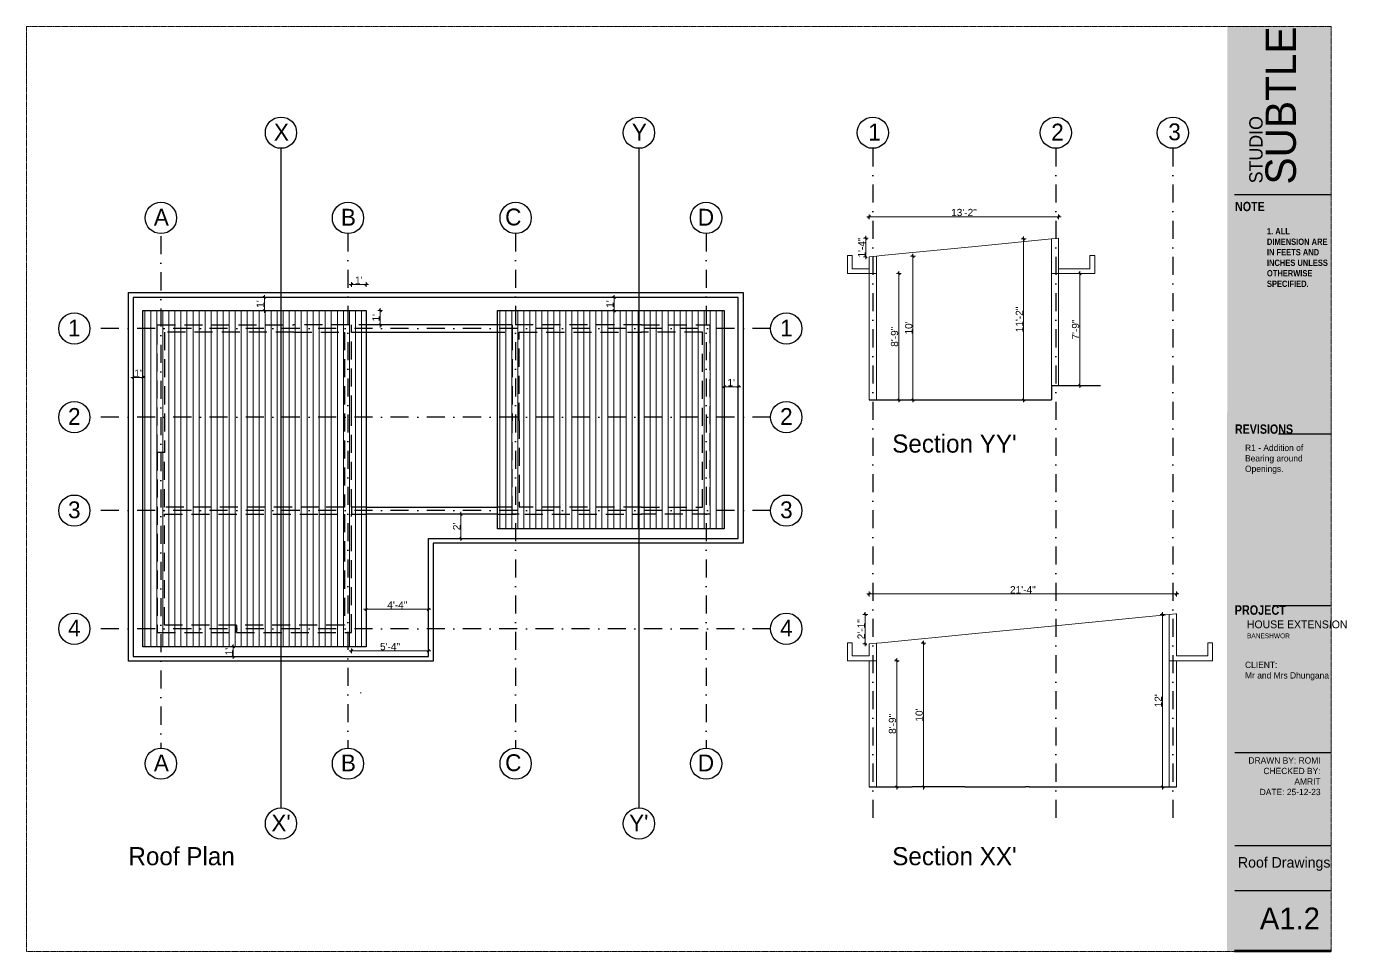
# Model space of a CAD drawing. Header units: metres. Extents: x 113 to 8702, y -1158 to 1243.
# Drawn here: x 1463 to 2560, y 108 to 877 of the extents above; entities that cross this region are included whole.
import ezdxf

# ---------------------------------------------------------------- set-up
doc = ezdxf.new("R2010")
doc.units = ezdxf.units.M
doc.header["$MEASUREMENT"] = 0
doc.linetypes.add('DASHDOT', pattern=[1, 0.5, -0.25, 0, -0.25])
doc.linetypes.add('HIDDEN', pattern=[0.375, 0.25, -0.125])
for name, color, linetype in [('DIM', 2, 'Continuous'), ('HATCHES', 8, 'Continuous'), ('YELLOW', 2, 'Continuous')]:
    doc.layers.add(name, color=color, linetype=linetype)
doc.layers.add('dotted upper lines', color=143, linetype='HIDDEN', lineweight=0, transparency=0.4)
doc.layers.add('elevation', color=5, linetype='Continuous', lineweight=0)
doc.layers.add('ground hatch', color=31, linetype='Continuous', lineweight=5)
doc.styles.add('creative 1', font='arial.ttf')
doc.styles.add('DIM', font='', dxfattribs={"height": 100})
doc.styles.get('DIM').set_extended_font_data('VNI-Helve-Condense')
doc.dimstyles.new('Scale one by eight inches to a feet', dxfattribs={"dimscale": 0, "dimtxt": 6, "dimasz": 2, "dimexe": 2, "dimexo": 2, "dimgap": 0.5, "dimtad": 1, "dimdec": 0, "dimrnd": 0.5, "dimzin": 0, "dimdsep": 46, "dimlunit": 4, "dimtxsty": 'creative 1', "dimblk": 'OBLIQUE', "dimcen": 2, "dimdle": 2, "dimclrd": 2, "dimclre": 2, "dimclrt": 2, "dimadec": 0, "dimazin": 0, "dimtfac": 0.75, "dimtdec": 0, "dimtix": 1, "dimtmove": 2, "dimatfit": 3, "dimfxl": 2, "dimfxlon": 1, "dimtolj": 1, "dimtzin": 0, "dimlwd": 5, "dimlwe": 5, "dimarcsym": 0})

# ---------------------------------------------------------------- blocks, each defined once
blk = doc.blocks.new('_Oblique')
at = {"color": 0, "linetype": 'ByBlock', "lineweight": -2}
blk.add_line((-0.5, -0.5), (0.5, 0.5), dxfattribs=at)
blk = doc.blocks.new('*D61')
at = {"layer": 'Defpoints', "color": 0, "transparency": 16777216}
for p in [(2320.8, 671.7), (2338.5, 671.7), (2320.8, 578.7)]:
    blk.add_point(p, dxfattribs=at)
at = {"layer": 'YELLOW', "color": 2, "lineweight": 5, "transparency": 16777216}
for p, q in [((2336.5, 671.7), (2340.5, 671.7)), ((2338.5, 576.7), (2338.5, 673.7)), ((2336.5, 578.7), (2340.5, 578.7))]:
    blk.add_line(p, q, dxfattribs=at)
at = {"layer": 'YELLOW', "color": 2, "lineweight": 5, "transparency": 16777216, "xscale": 2, "yscale": 2, "zscale": 2}
for p, rotation in [((2338.5, 671.7), 90), ((2338.5, 578.7), 270)]:
    blk.add_blockref('_Oblique', p, dxfattribs=dict(at, rotation=rotation))
at = {"layer": 'YELLOW', "color": 2, "transparency": 16777216, "insert": (2334.9, 625.2), "char_height": 6, "attachment_point": 5, "rotation": 90, "style": 'creative 1'}
blk.add_mtext('\\A1;7\'-9"', dxfattribs=at)
blk = doc.blocks.new('*D62')
at = {"layer": 'Defpoints', "color": 0, "transparency": 16777216}
for p in [(2169.3, 671.7), (2188, 671.7), (2169.3, 566.7)]:
    blk.add_point(p, dxfattribs=at)
at = {"layer": 'YELLOW', "color": 2, "lineweight": 5, "transparency": 16777216}
for p, q in [((2186, 671.7), (2190, 671.7)), ((2188, 564.7), (2188, 673.7)), ((2186, 566.7), (2190, 566.7))]:
    blk.add_line(p, q, dxfattribs=at)
at = {"layer": 'YELLOW', "color": 2, "lineweight": 5, "transparency": 16777216, "xscale": 2, "yscale": 2, "zscale": 2}
for p, rotation in [((2188, 671.7), 90), ((2188, 566.7), 270)]:
    blk.add_blockref('_Oblique', p, dxfattribs=dict(at, rotation=rotation))
at = {"layer": 'YELLOW', "color": 2, "transparency": 16777216, "insert": (2184.4, 619.2), "char_height": 6, "attachment_point": 5, "rotation": 90, "style": 'creative 1'}
blk.add_mtext('\\A1;8\'-9"', dxfattribs=at)
blk = doc.blocks.new('*D63')
at = {"layer": 'Defpoints', "color": 0, "transparency": 16777216}
for p in [(2169.3, 686.2), (2199.7, 686.2), (2169.3, 566.7)]:
    blk.add_point(p, dxfattribs=at)
at = {"layer": 'YELLOW', "color": 2, "lineweight": 5, "transparency": 16777216}
for p, q in [((2197.7, 686.2), (2201.7, 686.2)), ((2199.7, 564.7), (2199.7, 688.2)), ((2197.7, 566.7), (2201.7, 566.7))]:
    blk.add_line(p, q, dxfattribs=at)
at = {"layer": 'YELLOW', "color": 2, "lineweight": 5, "transparency": 16777216, "xscale": 2, "yscale": 2, "zscale": 2}
for p, rotation in [((2199.7, 686.2), 90), ((2199.7, 566.7), 270)]:
    blk.add_blockref('_Oblique', p, dxfattribs=dict(at, rotation=rotation))
at = {"layer": 'YELLOW', "color": 2, "transparency": 16777216, "insert": (2196.2, 626.5), "char_height": 6, "attachment_point": 5, "rotation": 90, "style": 'creative 1'}
blk.add_mtext("\\A1;10'", dxfattribs=at)
blk = doc.blocks.new('*D64')
at = {"layer": 'Defpoints', "color": 0, "transparency": 16777216}
for p in [(2291.7, 700.5), (2314.8, 700.5), (2314.8, 566.7)]:
    blk.add_point(p, dxfattribs=at)
at = {"layer": 'YELLOW', "color": 2, "lineweight": 5, "transparency": 16777216}
for p, q in [((2291.7, 564.7), (2291.7, 702.5)), ((2293.7, 700.5), (2289.7, 700.5)), ((2293.7, 566.7), (2289.7, 566.7))]:
    blk.add_line(p, q, dxfattribs=at)
at = {"layer": 'YELLOW', "color": 2, "lineweight": 5, "transparency": 16777216, "xscale": 2, "yscale": 2, "zscale": 2}
for p, rotation in [((2291.7, 700.5), 90), ((2291.7, 566.7), 270)]:
    blk.add_blockref('_Oblique', p, dxfattribs=dict(at, rotation=rotation))
at = {"layer": 'YELLOW', "color": 2, "transparency": 16777216, "insert": (2288.2, 633.6), "char_height": 6, "attachment_point": 5, "rotation": 90, "style": 'creative 1'}
blk.add_mtext('\\A1;11\'-2"', dxfattribs=at)
blk = doc.blocks.new('*D65')
at = {"layer": 'Defpoints', "color": 0, "transparency": 16777216}
for p in [(2169.3, 349.8), (2169.3, 244.8), (2186.3, 244.8)]:
    blk.add_point(p, dxfattribs=at)
at = {"layer": 'ground hatch', "color": 2, "lineweight": 5, "transparency": 16777216}
for p, q in [((2186.3, 351.8), (2186.3, 242.8)), ((2184.3, 349.8), (2188.3, 349.8)), ((2184.3, 244.8), (2188.3, 244.8))]:
    blk.add_line(p, q, dxfattribs=at)
at = {"layer": 'ground hatch', "color": 2, "lineweight": 5, "transparency": 16777216, "xscale": 2, "yscale": 2, "zscale": 2}
for p, rotation in [((2186.3, 349.8), 90), ((2186.3, 244.8), 270)]:
    blk.add_blockref('_Oblique', p, dxfattribs=dict(at, rotation=rotation))
at = {"layer": 'ground hatch', "color": 2, "transparency": 16777216, "insert": (2182.7, 297.3), "char_height": 6, "attachment_point": 5, "rotation": 90, "style": 'creative 1'}
blk.add_mtext('\\A1;8\'-9"', dxfattribs=at)
blk = doc.blocks.new('*D66')
at = {"layer": 'Defpoints', "color": 0, "transparency": 16777216}
for p in [(2169.3, 364.4), (2169.3, 244.8), (2208.4, 244.8)]:
    blk.add_point(p, dxfattribs=at)
at = {"layer": 'ground hatch', "color": 2, "lineweight": 5, "transparency": 16777216}
for p, q in [((2206.4, 364.4), (2210.4, 364.4)), ((2208.4, 366.4), (2208.4, 242.8)), ((2206.4, 244.8), (2210.4, 244.8))]:
    blk.add_line(p, q, dxfattribs=at)
at = {"layer": 'ground hatch', "color": 2, "lineweight": 5, "transparency": 16777216, "xscale": 2, "yscale": 2, "zscale": 2}
for p, rotation in [((2208.4, 364.4), 90), ((2208.4, 244.8), 270)]:
    blk.add_blockref('_Oblique', p, dxfattribs=dict(at, rotation=rotation))
at = {"layer": 'ground hatch', "color": 2, "transparency": 16777216, "insert": (2204.9, 304.6), "char_height": 6, "attachment_point": 5, "rotation": 90, "style": 'creative 1'}
blk.add_mtext("\\A1;10'", dxfattribs=at)
blk = doc.blocks.new('*D67')
at = {"layer": 'Defpoints', "color": 0, "transparency": 16777216}
for p in [(2412.8, 388.2), (2407.3, 244.8), (2412.8, 244.8)]:
    blk.add_point(p, dxfattribs=at)
at = {"layer": 'ground hatch', "color": 2, "lineweight": 5, "transparency": 16777216}
for p, q in [((2409.3, 388.2), (2405.3, 388.2)), ((2407.3, 390.2), (2407.3, 242.8)), ((2409.3, 244.8), (2405.3, 244.8))]:
    blk.add_line(p, q, dxfattribs=at)
at = {"layer": 'ground hatch', "color": 2, "lineweight": 5, "transparency": 16777216, "xscale": 2, "yscale": 2, "zscale": 2}
for p, rotation in [((2407.3, 388.2), 90), ((2407.3, 244.8), 270)]:
    blk.add_blockref('_Oblique', p, dxfattribs=dict(at, rotation=rotation))
at = {"layer": 'ground hatch', "color": 2, "transparency": 16777216, "insert": (2403.7, 316.5), "char_height": 6, "attachment_point": 5, "rotation": 90, "style": 'creative 1'}
blk.add_mtext("\\A1;12'", dxfattribs=at)
blk = doc.blocks.new('*D68')
at = {"layer": 'Defpoints', "color": 0, "transparency": 16777216}
for p in [(2320.8, 718.9), (2320.8, 701.1), (2163.3, 685.7)]:
    blk.add_point(p, dxfattribs=at)
at = {"layer": 'ground hatch', "color": 2, "lineweight": 5, "transparency": 16777216}
for p, q in [((2161.3, 718.9), (2322.8, 718.9)), ((2163.3, 716.9), (2163.3, 720.9)), ((2320.8, 716.9), (2320.8, 720.9))]:
    blk.add_line(p, q, dxfattribs=at)
at = {"layer": 'ground hatch', "color": 2, "lineweight": 5, "transparency": 16777216, "xscale": 2, "yscale": 2, "zscale": 2, "rotation": 180}
blk.add_blockref('_Oblique', (2163.3, 718.9), dxfattribs=at)
at = {"layer": 'ground hatch', "color": 2, "lineweight": 5, "transparency": 16777216, "xscale": 2, "yscale": 2, "zscale": 2}
blk.add_blockref('_Oblique', (2320.8, 718.9), dxfattribs=at)
at = {"layer": 'ground hatch', "color": 2, "transparency": 16777216, "insert": (2242.1, 722.5), "char_height": 6, "attachment_point": 5, "style": 'creative 1'}
blk.add_mtext('\\A1;13\'-2"', dxfattribs=at)
blk = doc.blocks.new('*D69')
at = {"layer": 'Defpoints', "color": 0, "transparency": 16777216}
for p in [(2160.6, 701.1), (2320.8, 701.1), (2163.3, 685.7)]:
    blk.add_point(p, dxfattribs=at)
at = {"layer": 'ground hatch', "color": 2, "lineweight": 5, "transparency": 16777216}
for p, q in [((2160.6, 701.1), (2160.6, 703.1)), ((2162.6, 701.1), (2158.6, 701.1)), ((2160.6, 685.7), (2160.6, 701.1)), ((2161.3, 685.7), (2158.6, 685.7)), ((2160.6, 685.7), (2160.6, 683.7))]:
    blk.add_line(p, q, dxfattribs=at)
at = {"layer": 'ground hatch', "color": 2, "lineweight": 5, "transparency": 16777216, "xscale": 2, "yscale": 2, "zscale": 2}
for p, rotation in [((2160.6, 701.1), 270), ((2160.6, 685.7), 90)]:
    blk.add_blockref('_Oblique', p, dxfattribs=dict(at, rotation=rotation))
at = {"layer": 'ground hatch', "color": 2, "transparency": 16777216, "insert": (2157.1, 693.4), "char_height": 6, "attachment_point": 5, "rotation": 90, "style": 'creative 1'}
blk.add_mtext('\\A1;1\'-4"', dxfattribs=at)
blk = doc.blocks.new('*D70')
at = {"layer": 'Defpoints', "color": 0, "transparency": 16777216}
for p in [(2418.8, 405.3), (2418.8, 388.3), (2163.3, 363.8)]:
    blk.add_point(p, dxfattribs=at)
at = {"layer": 'ground hatch', "color": 2, "lineweight": 5, "transparency": 16777216}
for p, q in [((2163.3, 403.3), (2163.3, 407.3)), ((2418.8, 403.3), (2418.8, 407.3)), ((2161.3, 405.3), (2420.8, 405.3))]:
    blk.add_line(p, q, dxfattribs=at)
at = {"layer": 'ground hatch', "color": 2, "lineweight": 5, "transparency": 16777216, "xscale": 2, "yscale": 2, "zscale": 2, "rotation": 180}
blk.add_blockref('_Oblique', (2163.3, 405.3), dxfattribs=at)
at = {"layer": 'ground hatch', "color": 2, "lineweight": 5, "transparency": 16777216, "xscale": 2, "yscale": 2, "zscale": 2}
blk.add_blockref('_Oblique', (2418.8, 405.3), dxfattribs=at)
at = {"layer": 'ground hatch', "color": 2, "transparency": 16777216, "insert": (2291.1, 408.8), "char_height": 6, "attachment_point": 5, "style": 'creative 1'}
blk.add_mtext('\\A1;21\'-4"', dxfattribs=at)
blk = doc.blocks.new('*D71')
at = {"layer": 'Defpoints', "color": 0, "transparency": 16777216}
for p in [(2160.1, 388.3), (2418.3, 388.3), (2163.3, 363.8)]:
    blk.add_point(p, dxfattribs=at)
at = {"layer": 'ground hatch', "color": 2, "lineweight": 5, "transparency": 16777216}
for p, q in [((2162.1, 388.3), (2158.1, 388.3)), ((2160.1, 361.8), (2160.1, 390.3)), ((2161.3, 363.8), (2158.1, 363.8))]:
    blk.add_line(p, q, dxfattribs=at)
at = {"layer": 'ground hatch', "color": 2, "lineweight": 5, "transparency": 16777216, "xscale": 2, "yscale": 2, "zscale": 2}
for p, rotation in [((2160.1, 388.3), 90), ((2160.1, 363.8), 270)]:
    blk.add_blockref('_Oblique', p, dxfattribs=dict(at, rotation=rotation))
at = {"layer": 'ground hatch', "color": 2, "transparency": 16777216, "insert": (2156.6, 376), "char_height": 6, "attachment_point": 5, "rotation": 90, "style": 'creative 1'}
blk.add_mtext('\\A1;2\'-1"', dxfattribs=at)
blk = doc.blocks.new('*D72')
at = {"layer": 'Defpoints', "color": 0, "transparency": 16777216}
for p in [(1745, 662.7), (1733, 629), (1745, 629)]:
    blk.add_point(p, dxfattribs=at)
at = {"layer": 'ground hatch', "color": 2, "lineweight": 5, "transparency": 16777216}
for p, q in [((1731, 662.7), (1747, 662.7)), ((1733, 660.7), (1733, 664.7)), ((1745, 660.7), (1745, 664.7))]:
    blk.add_line(p, q, dxfattribs=at)
at = {"layer": 'ground hatch', "color": 2, "lineweight": 5, "transparency": 16777216, "xscale": 2, "yscale": 2, "zscale": 2, "rotation": 180}
blk.add_blockref('_Oblique', (1733, 662.7), dxfattribs=at)
at = {"layer": 'ground hatch', "color": 2, "lineweight": 5, "transparency": 16777216, "xscale": 2, "yscale": 2, "zscale": 2}
blk.add_blockref('_Oblique', (1745, 662.7), dxfattribs=at)
at = {"layer": 'ground hatch', "color": 2, "transparency": 16777216, "insert": (1739, 666.3), "char_height": 6, "attachment_point": 5, "style": 'creative 1'}
blk.add_mtext("\\A1;1'", dxfattribs=at)
blk = doc.blocks.new('*D73')
at = {"layer": 'Defpoints', "color": 0, "transparency": 16777216}
for p in [(1733, 641), (1756.8, 641), (1733, 629)]:
    blk.add_point(p, dxfattribs=at)
at = {"layer": 'ground hatch', "color": 2, "lineweight": 5, "transparency": 16777216}
for p, q in [((1754.8, 641), (1758.8, 641)), ((1756.8, 627), (1756.8, 643)), ((1754.8, 629), (1758.8, 629))]:
    blk.add_line(p, q, dxfattribs=at)
at = {"layer": 'ground hatch', "color": 2, "lineweight": 5, "transparency": 16777216, "xscale": 2, "yscale": 2, "zscale": 2}
for p, rotation in [((1756.8, 641), 90), ((1756.8, 629), 270)]:
    blk.add_blockref('_Oblique', p, dxfattribs=dict(at, rotation=rotation))
at = {"layer": 'ground hatch', "color": 2, "transparency": 16777216, "insert": (1753.3, 635), "char_height": 6, "attachment_point": 5, "rotation": 90, "style": 'creative 1'}
blk.add_mtext("\\A1;1'", dxfattribs=at)
blk = doc.blocks.new('*D74')
at = {"layer": 'Defpoints', "color": 0, "transparency": 16777216}
for p in [(1823.9, 471.6), (1833.6, 471.6), (1833.6, 451.5)]:
    blk.add_point(p, dxfattribs=at)
at = {"layer": 'ground hatch', "color": 2, "lineweight": 5, "transparency": 16777216}
for p, q in [((1823.9, 449.5), (1823.9, 473.6)), ((1825.9, 471.6), (1821.9, 471.6)), ((1825.9, 451.5), (1821.9, 451.5))]:
    blk.add_line(p, q, dxfattribs=at)
at = {"layer": 'ground hatch', "color": 2, "lineweight": 5, "transparency": 16777216, "xscale": 2, "yscale": 2, "zscale": 2}
for p, rotation in [((1823.9, 471.6), 90), ((1823.9, 451.5), 270)]:
    blk.add_blockref('_Oblique', p, dxfattribs=dict(at, rotation=rotation))
at = {"layer": 'ground hatch', "color": 2, "transparency": 16777216, "insert": (1820.4, 461.5), "char_height": 6, "attachment_point": 5, "rotation": 90, "style": 'creative 1'}
blk.add_mtext("\\A1;2'", dxfattribs=at)
blk = doc.blocks.new('*D75')
at = {"layer": 'Defpoints', "color": 0, "transparency": 16777216}
for p in [(1733, 393.3), (1796.9, 393.3), (1796.9, 358)]:
    blk.add_point(p, dxfattribs=at)
at = {"layer": 'ground hatch', "color": 2, "lineweight": 5, "transparency": 16777216}
for p, q in [((1731, 358), (1798.9, 358)), ((1733, 360), (1733, 356)), ((1796.9, 360), (1796.9, 356))]:
    blk.add_line(p, q, dxfattribs=at)
at = {"layer": 'ground hatch', "color": 2, "lineweight": 5, "transparency": 16777216, "xscale": 2, "yscale": 2, "zscale": 2, "rotation": 180}
blk.add_blockref('_Oblique', (1733, 358), dxfattribs=at)
at = {"layer": 'ground hatch', "color": 2, "lineweight": 5, "transparency": 16777216, "xscale": 2, "yscale": 2, "zscale": 2}
blk.add_blockref('_Oblique', (1796.9, 358), dxfattribs=at)
at = {"layer": 'ground hatch', "color": 2, "transparency": 16777216, "insert": (1765, 361.5), "char_height": 6, "attachment_point": 5, "style": 'creative 1'}
blk.add_mtext('\\A1;5\'-4"', dxfattribs=at)
blk = doc.blocks.new('*D76')
at = {"layer": 'Defpoints', "color": 0, "transparency": 16777216}
for p in [(1745, 390), (1796.9, 392.6), (1796.9, 390)]:
    blk.add_point(p, dxfattribs=at)
at = {"layer": 'ground hatch', "color": 2, "lineweight": 5, "transparency": 16777216}
for p, q in [((1743, 392.6), (1798.9, 392.6)), ((1745, 392), (1745, 394.6)), ((1796.9, 392), (1796.9, 394.6))]:
    blk.add_line(p, q, dxfattribs=at)
at = {"layer": 'ground hatch', "color": 2, "lineweight": 5, "transparency": 16777216, "xscale": 2, "yscale": 2, "zscale": 2, "rotation": 180}
blk.add_blockref('_Oblique', (1745, 392.6), dxfattribs=at)
at = {"layer": 'ground hatch', "color": 2, "lineweight": 5, "transparency": 16777216, "xscale": 2, "yscale": 2, "zscale": 2}
blk.add_blockref('_Oblique', (1796.9, 392.6), dxfattribs=at)
at = {"layer": 'ground hatch', "color": 2, "transparency": 16777216, "insert": (1771, 396.1), "char_height": 6, "attachment_point": 5, "style": 'creative 1'}
blk.add_mtext('\\A1;4\'-4"', dxfattribs=at)
blk = doc.blocks.new('*D77')
at = {"layer": 'Defpoints', "color": 0, "transparency": 16777216}
for p in [(1654.4, 651.9), (1660.5, 651.9), (1654.4, 641)]:
    blk.add_point(p, dxfattribs=at)
at = {"layer": 'ground hatch', "color": 2, "lineweight": 5, "transparency": 16777216}
for p, q in [((1658.5, 651.9), (1662.5, 651.9)), ((1660.5, 639), (1660.5, 653.9)), ((1658.5, 641), (1662.5, 641))]:
    blk.add_line(p, q, dxfattribs=at)
at = {"layer": 'ground hatch', "color": 2, "lineweight": 5, "transparency": 16777216, "xscale": 2, "yscale": 2, "zscale": 2}
for p, rotation in [((1660.5, 651.9), 90), ((1660.5, 641), 270)]:
    blk.add_blockref('_Oblique', p, dxfattribs=dict(at, rotation=rotation))
at = {"layer": 'ground hatch', "color": 2, "transparency": 16777216, "insert": (1657, 646.4), "char_height": 6, "attachment_point": 5, "rotation": 90, "style": 'creative 1'}
blk.add_mtext("\\A1;1'", dxfattribs=at)
blk = doc.blocks.new('*D78')
at = {"layer": 'Defpoints', "color": 0, "transparency": 16777216}
for p in [(1551.5, 585.4), (1551.5, 585.4), (1559.5, 585.4)]:
    blk.add_point(p, dxfattribs=at)
at = {"layer": 'ground hatch', "color": 2, "lineweight": 5, "transparency": 16777216}
for p, q in [((1561.5, 585.4), (1549.5, 585.4)), ((1551.5, 585.4), (1551.5, 587.4)), ((1559.5, 585.4), (1559.5, 583.4))]:
    blk.add_line(p, q, dxfattribs=at)
at = {"layer": 'ground hatch', "color": 2, "lineweight": 5, "transparency": 16777216, "xscale": 2, "yscale": 2, "zscale": 2, "rotation": 180}
blk.add_blockref('_Oblique', (1551.5, 585.4), dxfattribs=at)
at = {"layer": 'ground hatch', "color": 2, "lineweight": 5, "transparency": 16777216, "xscale": 2, "yscale": 2, "zscale": 2}
blk.add_blockref('_Oblique', (1559.5, 585.4), dxfattribs=at)
at = {"layer": 'ground hatch', "color": 2, "transparency": 16777216, "insert": (1555.5, 588.9), "char_height": 6, "attachment_point": 5, "style": 'creative 1'}
blk.add_mtext("\\A1;1'", dxfattribs=at)
blk = doc.blocks.new('*D79')
at = {"layer": 'Defpoints', "color": 0, "transparency": 16777216}
for p in [(1634.6, 353.4), (1636.8, 361.4), (1636.8, 353.4)]:
    blk.add_point(p, dxfattribs=at)
at = {"layer": 'ground hatch', "color": 2, "lineweight": 5, "transparency": 16777216}
for p, q in [((1634.6, 363.4), (1634.6, 351.4)), ((1634.8, 361.4), (1632.6, 361.4)), ((1634.8, 353.4), (1632.6, 353.4))]:
    blk.add_line(p, q, dxfattribs=at)
at = {"layer": 'ground hatch', "color": 2, "lineweight": 5, "transparency": 16777216, "xscale": 2, "yscale": 2, "zscale": 2}
for p, rotation in [((1634.6, 361.4), 90), ((1634.6, 353.4), 270)]:
    blk.add_blockref('_Oblique', p, dxfattribs=dict(at, rotation=rotation))
at = {"layer": 'ground hatch', "color": 2, "transparency": 16777216, "insert": (1631.1, 357.4), "char_height": 6, "attachment_point": 5, "rotation": 90, "style": 'creative 1'}
blk.add_mtext("\\A1;1'", dxfattribs=at)
blk = doc.blocks.new('*D80')
at = {"layer": 'Defpoints', "color": 0, "transparency": 16777216}
for p in [(2042.8, 573), (2054.5, 577.6), (2054.5, 573)]:
    blk.add_point(p, dxfattribs=at)
at = {"layer": 'ground hatch', "color": 2, "lineweight": 5, "transparency": 16777216}
for p, q in [((2040.8, 577.6), (2056.5, 577.6)), ((2042.8, 575.6), (2042.8, 579.6)), ((2054.5, 575.6), (2054.5, 579.6))]:
    blk.add_line(p, q, dxfattribs=at)
at = {"layer": 'ground hatch', "color": 2, "lineweight": 5, "transparency": 16777216, "xscale": 2, "yscale": 2, "zscale": 2, "rotation": 180}
blk.add_blockref('_Oblique', (2042.8, 577.6), dxfattribs=at)
at = {"layer": 'ground hatch', "color": 2, "lineweight": 5, "transparency": 16777216, "xscale": 2, "yscale": 2, "zscale": 2}
blk.add_blockref('_Oblique', (2054.5, 577.6), dxfattribs=at)
at = {"layer": 'ground hatch', "color": 2, "transparency": 16777216, "insert": (2048.6, 581.1), "char_height": 6, "attachment_point": 5, "style": 'creative 1'}
blk.add_mtext("\\A1;1'", dxfattribs=at)
blk = doc.blocks.new('*D81')
at = {"layer": 'Defpoints', "color": 0, "transparency": 16777216}
for p in [(1951.3, 651.9), (1955.2, 651.9), (1955.2, 641)]:
    blk.add_point(p, dxfattribs=at)
at = {"layer": 'ground hatch', "color": 2, "lineweight": 5, "transparency": 16777216}
for p, q in [((1953.2, 651.9), (1949.3, 651.9)), ((1951.3, 639), (1951.3, 653.9)), ((1953.2, 641), (1949.3, 641))]:
    blk.add_line(p, q, dxfattribs=at)
at = {"layer": 'ground hatch', "color": 2, "lineweight": 5, "transparency": 16777216, "xscale": 2, "yscale": 2, "zscale": 2}
for p, rotation in [((1951.3, 651.9), 90), ((1951.3, 641), 270)]:
    blk.add_blockref('_Oblique', p, dxfattribs=dict(at, rotation=rotation))
at = {"layer": 'ground hatch', "color": 2, "transparency": 16777216, "insert": (1947.8, 646.4), "char_height": 6, "attachment_point": 5, "rotation": 90, "style": 'creative 1'}
blk.add_mtext("\\A1;1'", dxfattribs=at)

msp = doc.modelspace()

# ---------------------------------------------------------------- hatches: boundary and pattern name
at = {"layer": 'DIM', "linetype": 'Continuous', "transparency": 33554472}
h = msp.add_hatch(color=1, dxfattribs=at)
h.dxf.hatch_style = 1
h.paths.add_polyline_path([(2547.5, 877.3), (2461.1, 877.3), (2460.7, 108), (2547.2, 108)])
at = {"layer": 'ground hatch'}
h = msp.add_hatch(dxfattribs=at)
h.set_pattern_fill('ANSI31', color=256, scale=40, angle=45)
h.set_pattern_definition([(90, (-18.8374, 1814.2976), (-5, 0), [])])
h.paths.add_polyline_path([(1745, 641), (1559.5, 641), (1559.5, 361.4), (1745, 361.4)])
h.paths.add_polyline_path([(2042.8, 641), (1854.4, 641), (1854.4, 459.6), (2042.8, 459.6)])

# ---------------------------------------------------------------- linework, layer by layer
at = {"layer": 'dotted upper lines'}
msp.add_lwpolyline([(1462.7, 877.2), (1462.7, 107.9), (2547.5, 107.9), (2547.5, 877.2)], close=True, dxfattribs=at)
at = {"layer": 'elevation', "color": 2}
for p, q in [((2251.3, 694.3), (2173.5, 686.7)), ((2314.8, 700.5), (2251.3, 694.3)), ((2320.8, 701.1), (2314.8, 700.5)), ((2314.8, 686.5), (2314.8, 700.5)), ((2320.8, 686.7), (2320.8, 701.1)), ((2145.3, 686.7), (2145.3, 671.7)), ((2149.3, 686.7), (2145.3, 686.7)), ((2149.3, 675.7), (2149.3, 686.7)), ((2169.3, 686.2), (2163.3, 685.7)), ((2163.3, 685.7), (2163.3, 675.7)), ((2173.5, 686.7), (2169.3, 686.2)), ((2169.3, 672.2), (2169.3, 686.2)), ((2314.8, 686.5), (2314.8, 671.7)), ((2320.8, 675.7), (2320.8, 686.7)), ((2346.8, 686.7), (2346.8, 675.7)), ((2350.8, 686.7), (2346.8, 686.7)), ((2350.8, 671.7), (2350.8, 686.7)), ((2163.3, 671.7), (2145.3, 671.7)), ((2163.3, 675.7), (2149.3, 675.7)), ((2163.3, 671.7), (2163.3, 675.7)), ((2163.3, 675.7), (2163.3, 674)), ((2163.3, 671.7), (2164.8, 671.7)), ((2163.3, 596.7), (2163.3, 671.7)), ((2167.8, 671.7), (2164.8, 671.7)), ((2167.8, 671.7), (2169.3, 671.7)), ((2169.3, 671.7), (2169.3, 672.2)), ((2169.3, 614.7), (2169.3, 671.7)), ((2314.8, 671.7), (2317, 671.7)), ((2314.8, 614.7), (2314.8, 671.7)), ((2320, 671.7), (2317, 671.7)), ((2320, 671.7), (2320.8, 671.7)), ((2320.8, 675.7), (2320.8, 671.7)), ((2346.8, 675.7), (2320.8, 675.7)), ((2320.8, 614.7), (2320.8, 671.7)), ((2350.8, 671.7), (2320.8, 671.7)), ((2169.3, 596.7), (2169.3, 614.7)), ((2314.8, 614.7), (2314.8, 578.7)), ((2320.8, 578.7), (2320.8, 614.7)), ((2163.3, 566.7), (2163.3, 596.7)), ((2169.3, 578.7), (2169.3, 596.7)), ((2169.3, 566.7), (2169.3, 578.7)), ((2320.8, 379.2), (2418.3, 388.8)), ((2412.8, 388.2), (2412.8, 244.8)), ((2418.8, 364.8), (2418.8, 388.3)), ((2251.3, 372.4), (2314.8, 378.6)), ((2320.8, 379.2), (2314.8, 378.6)), ((2145.3, 364.8), (2145.3, 349.8)), ((2149.3, 364.8), (2145.3, 364.8)), ((2149.3, 364.8), (2149.3, 364.8)), ((2149.3, 353.8), (2149.3, 364.8)), ((2169.3, 364.4), (2163.3, 363.8)), ((2163.3, 363.8), (2163.3, 353.8)), ((2173.5, 364.8), (2169.3, 364.4)), ((2169.3, 262.8), (2169.3, 364.4)), ((2251.3, 372.4), (2173.5, 364.8)), ((2418.8, 353.8), (2418.8, 364.8)), ((2444.8, 364.8), (2444.8, 353.8)), ((2448.8, 364.8), (2444.8, 364.8)), ((2448.8, 349.8), (2448.8, 364.8)), ((2163.3, 353.8), (2149.3, 353.8)), ((2163.3, 353.8), (2163.3, 353.8)), ((2444.8, 353.8), (2418.8, 353.8)), ((2149.5, 349.8), (2145.3, 349.8)), ((2149.5, 349.8), (2163.3, 349.8)), ((2163.3, 244.8), (2163.3, 349.8)), ((2412.8, 349.8), (2418.8, 349.8)), ((2418.8, 244.8), (2418.8, 349.8)), ((2448.8, 349.8), (2418.8, 349.8)), ((2169.3, 260.8), (2169.3, 262.8)), ((2169.3, 244.8), (2169.3, 260.8))]:
    msp.add_line(p, q, dxfattribs=at)
msp.add_lwpolyline([(2169.3, 349.8), (2163.3, 349.8)], dxfattribs=at)
msp.add_arc((2418.3, 388.3), 0.5, 0, 95.5882, dxfattribs=at)
at = {"layer": 'HATCHES', "linetype": 'Continuous'}
for p, q in [((2467.1, 737.4), (2547.1, 737.4)), ((2485.7, 737.4), (2547.5, 737.4)), ((2503.7, 538.4), (2547.4, 538.4)), ((2498.9, 395.8), (2547.3, 395.7)), ((2467.3, 273.4), (2547.3, 273.4)), ((2467.3, 273.4), (2547.3, 273.4)), ((2467.3, 196.1), (2547.2, 196.1)), ((2467.2, 158.6), (2547.2, 158.6)), ((2466.9, 109.2), (2546.9, 109.2)), ((2466.9, 108), (2547.2, 108))]:
    msp.add_line(p, q, dxfattribs=at)
at = {"layer": 'YELLOW'}
for p, q in [((1674.3, 775.9), (1674.3, 227.4)), ((1971.9, 775.9), (1971.9, 227.4)), ((1854.4, 629), (1739, 629)), ((1739, 623), (1848.4, 623)), ((2314.8, 578.7), (2355.6, 578.7)), ((2314.8, 578.7), (2314.8, 566.7)), ((2163.3, 566.7), (2169.3, 566.7)), ((2169.3, 566.7), (2314.8, 566.7)), ((1740.5, 323.3), (1740.5, 322.8)), ((2163.3, 244.8), (2168.3, 244.8)), ((2168.3, 244.8), (2169.3, 244.8)), ((2169.3, 244.8), (2189.7, 244.8)), ((2189.7, 244.8), (2192.6, 244.8)), ((2192.6, 244.8), (2194.4, 244.8)), ((2194.4, 244.8), (2195.6, 244.8)), ((2195.6, 244.8), (2197.9, 244.8)), ((2197.9, 244.8), (2199, 244.8)), ((2242.9, 244.8), (2199, 244.8)), ((2242.9, 244.8), (2269.4, 244.8)), ((2269.4, 244.8), (2293.2, 244.8)), ((2296.4, 244.8), (2293.2, 244.8)), ((2296.4, 244.8), (2314.8, 244.8)), ((2314.8, 244.8), (2335.3, 244.8)), ((2335.3, 244.8), (2412.8, 244.8)), ((2412.8, 244.8), (2412.8, 244.8)), ((2412.8, 244.8), (2418.8, 244.8)), ((2412.8, 244.8), (2412.8, 244.8))]:
    msp.add_line(p, q, dxfattribs=at)
at = {"layer": 'YELLOW', "linetype": 'DASHDOT', "ltscale": 30}
for p, q in [((2166.3, 775.9), (2166.3, 215.3)), ((2318.5, 775.9), (2318.5, 215.3)), ((2415.8, 775.9), (2415.8, 215.3)), ((1574.5, 702.9), (1574.5, 277.2)), ((1730, 705), (1730, 277.2)), ((1869.4, 705), (1869.4, 277.2)), ((2027.8, 705), (2027.8, 277.2)), ((2081.4, 626), (1515.5, 626)), ((2081.4, 552.3), (1515.5, 552.3)), ((2081.4, 474.6), (1515.5, 474.6)), ((2081.4, 376.4), (1515.5, 376.4))]:
    msp.add_line(p, q, dxfattribs=at)
at = {"layer": 'YELLOW', "linetype": 'HIDDEN', "ltscale": 60}
for p, q in [((1733, 477.6), (1733, 471.6)), ((1745, 477.6), (1733, 477.6)), ((1866.4, 477.6), (1854.4, 477.6)), ((1733, 471.6), (1745, 471.6)), ((1854.4, 471.6), (1974.1, 471.6))]:
    msp.add_line(p, q, dxfattribs=at)
at = {"layer": 'YELLOW'}
for points in [[(2058.5, 447.5), (1800.9, 447.5), (1800.9, 349.4), (1547.5, 349.4), (1547.5, 655.9), (2058.5, 655.9), (2058.5, 447.5)], [(2054.5, 451.5), (2054.5, 651.9), (1551.5, 651.9), (1551.5, 353.4), (1796.9, 353.4), (1796.9, 451.5), (2054.5, 451.5)], [(1745, 477.6), (1854.4, 477.6)], [(1854.4, 471.6), (1745, 471.6)]]:
    msp.add_lwpolyline(points, dxfattribs=at)
for points in [[(1559.5, 641), (1745, 641), (1745, 361.4), (1559.5, 361.4)], [(1854.4, 641), (2042.8, 641), (2042.8, 459.6), (1854.4, 459.6)]]:
    msp.add_lwpolyline(points, close=True, dxfattribs=at)
at = {"layer": 'YELLOW', "linetype": 'HIDDEN', "ltscale": 60}
for points in [[(1685, 623), (1577.5, 623), (1577.5, 522.9), (1571.5, 522.9), (1571.5, 629), (1685, 629)], [(1733, 477.6), (1733, 549.3), (1733, 549.3), (1733, 555.3), (1733, 555.3), (1733, 623), (1866.4, 623), (1866.4, 629), (1685, 629)], [(1733, 623), (1733, 629)], [(1974.1, 629), (1866.4, 629), (1866.4, 629), (1866.4, 623), (1866.4, 623), (1866.4, 555.3), (1866.4, 555.3), (1866.4, 549.3), (1866.4, 549.3)], [(1974.1, 629), (2030.8, 629), (2030.8, 471.6)], [(1685, 623), (1727, 623), (1727, 477.6)], [(1872.4, 549.3), (1872.4, 623), (1872.4, 623), (1974.1, 623)], [(1974.1, 477.6), (2024.8, 477.6), (2024.8, 623), (1974.1, 623)], [(1872.4, 471.6), (1872.4, 471.6), (1866.4, 471.6), (1866.4, 555.3)], [(1872.4, 549.3), (1872.4, 549.3), (1872.4, 477.6)], [(1706, 477.6), (1706, 477.6), (1577.5, 477.6), (1577.5, 522.9), (1571.5, 522.9), (1571.5, 447.2), (1571.5, 447.2)], [(1727, 477.6), (1706, 477.6)], [(1974.1, 477.6), (1872.4, 477.6)], [(1577.5, 447.2), (1577.5, 471.6), (1706, 471.6)], [(1706, 471.6), (1727, 471.6), (1727, 447.2)], [(1733, 447.2), (1733, 471.6)], [(2030.8, 471.6), (1974.1, 471.6)], [(1571.5, 447.2), (1571.5, 373.4), (1637.4, 373.4), (1637.4, 379.4), (1577.5, 379.4), (1577.5, 447.2), (1577.5, 447.2)], [(1727, 447.2), (1727, 379.4), (1637.4, 379.4), (1637.4, 373.4), (1733, 373.4), (1733, 447.2)]]:
    msp.add_lwpolyline(points, dxfattribs=at)
msp.add_lwpolyline([(1581.1, 453.6), (1581.1, 453.6)], close=True, dxfattribs=at)
at = {"layer": 'YELLOW'}
for centre in [(1674.3, 788.9), (1971.9, 788.9), (2166.3, 788.9), (2318.5, 788.9), (2415.8, 788.9), (1574.5, 718), (1730, 718), (1869.4, 718), (2027.8, 718), (1502.5, 626), (2094.4, 626), (1502.5, 552.3), (2094.4, 552.3), (1502.5, 474.6), (2094.4, 474.6), (1502.5, 376.4), (2094.4, 376.4), (1574.5, 264.2), (1730, 264.2), (1869.4, 264.2), (2027.8, 264.2), (1674.3, 214.4), (1971.9, 214.4)]:
    msp.add_circle(centre, 13, dxfattribs=at)

# ---------------------------------------------------------------- texts
at = {"linetype": 'Continuous', "attachment_point": 1, "rotation": 359.9754}
for s, width, heights, insert, char_height in [('{\\fTw Cen MT Condensed Extra Bold|b0|i0|c0|p34;\\C9;1. ALL DIMENSION ARE IN FEETS AND INCHES UNLESS OTHERWISE SPECIFIED.}', 52.026, [243.1], (2494, 709.6), 5.2424), ('{\\fFranklin Gothic Medium Cond|b0|i0|c0|p34;\\C9;R1 - Addition of Bearing around Openings.}', 71.176, [40], (2475.8, 529.5), 5.242), ('{\\fFranklin Gothic Medium Cond|b0|i0|c0|p34;\\C9;CLIENT: \\PMr and Mrs Dhungana}', 85.795, [40], (2475.8, 349), 5.242), ('\\pxqr;{\\fFranklin Gothic Medium Cond|b0|i0|c0|p34;\\C9;    DRAWN BY: ROMI\\PCHECKED BY: AMRIT\\PDATE: 25-12-23}', 65.117, [63.9], (2473.5, 269.5), 5.242)]:
    msp.add_mtext_dynamic_manual_height_columns(s, width=width, gutter_width=32.4, heights=heights, dxfattribs=dict(at, insert=insert, char_height=char_height))
at = {"layer": 'DIM', "linetype": 'Continuous', "attachment_point": 1}
for s, width, gutter_width, insert, char_height, rotation in [('{\\fFranklin Gothic Medium|b0|i0|c0|p34;\\C2;SUBTLE}', 129.289, 21.1, (2492.8, 745.8), 25.273, 89.9754), ('{\\fFranklin Gothic Medium Cond|b0|i0|c0|p34;\\H0.73688x;\\C2;HOUSE EXTENSION\\P\\H0.60707x;BANESHWOR}', 92.375, 32.4, (2477.4, 383.3), 8.819, 359.9754), ('{\\fFranklin Gothic Medium Cond|b0|i0|c0|p34;Roof Drawings}', 92.375, 32.4, (2469.9, 186.5), 8.767, 359.9754), ('\\pxqr;{\\fFranklin Gothic Medium|b0|i0|c0|p34;\\C7;A\\fFranklin Gothic Medium Cond|b0|i0|c0|p34;1.2}', 92.375, 32.4, (2445.7, 144.6), 18.157, 359.9754)]:
    msp.add_mtext_dynamic_manual_height_columns(s, width=width, gutter_width=gutter_width, heights=[0], dxfattribs=dict(at, insert=insert, char_height=char_height, rotation=rotation))
at = {"layer": 'HATCHES', "linetype": 'Continuous', "attachment_point": 1}
for s, insert, char_height, rotation in [('{\\fFranklin Gothic Book|b0|i0|c0|p34;\\C2;STUDIO}', (2479.3, 746.8), 11.064, 89.9754), ('{\\fBahnschrift Condensed|b1|i0|c0|p34;NOTE}', (2467.5, 731.4), 7.745, 359.9754), ('{\\fBahnschrift Condensed|b1|i0|c0|p34;REVISIONS}', (2467.4, 546.3), 7.745, 359.9754), ('{\\fBahnschrift Condensed|b1|i0|c0|p34;PROJECT}', (2467.2, 395.9), 7.864, 359.9754)]:
    msp.add_mtext_dynamic_manual_height_columns(s, width=92.375, gutter_width=32.4, heights=[0], dxfattribs=dict(at, insert=insert, char_height=char_height, rotation=rotation))
at = {"layer": 'YELLOW', "char_height": 14, "width": 48, "attachment_point": 9}
for s, insert in [('{\\fFranklin Gothic Medium|b0|i0|c0|p34;X}', (1680.9, 782.4)), ('{\\fFranklin Gothic Medium|b0|i0|c0|p34;Y}', (1978.5, 782.4)), ('{\\fFranklin Gothic Medium|b0|i0|c0|p34;1}', (2172.9, 782.4)), ('{\\fFranklin Gothic Medium|b0|i0|c0|p34;2}', (2325.1, 782.4)), ('{\\fFranklin Gothic Medium|b0|i0|c0|p34;3}', (2422.4, 782.4)), ('{\\fFranklin Gothic Medium|b0|i0|c0|p34;A}', (1581.1, 711.6)), ('{\\fFranklin Gothic Medium|b0|i0|c0|p34;B}', (1736.6, 711.6)), ('{\\fFranklin Gothic Medium|b0|i0|c0|p34;C}', (1874.2, 711.6)), ('{\\fFranklin Gothic Medium|b0|i0|c0|p34;D}', (2034.4, 711.6)), ('{\\fFranklin Gothic Medium|b0|i0|c0|p34;1}', (1507.7, 619.5)), ('{\\fFranklin Gothic Medium|b0|i0|c0|p34;1}', (2099.7, 619.5)), ('{\\fFranklin Gothic Medium|b0|i0|c0|p34;2}', (1507.7, 545.9)), ('{\\fFranklin Gothic Medium|b0|i0|c0|p34;2}', (2099.7, 545.9)), ('{\\fFranklin Gothic Medium|b0|i0|c0|p34;3}', (1507.7, 468.1)), ('{\\fFranklin Gothic Medium|b0|i0|c0|p34;3}', (2099.7, 468.1)), ('{\\fFranklin Gothic Medium|b0|i0|c0|p34;4}', (1507.7, 370)), ('{\\fFranklin Gothic Medium|b0|i0|c0|p34;4}', (2099.7, 370)), ('{\\fFranklin Gothic Medium|b0|i0|c0|p34;A}', (1581.1, 257.8)), ('{\\fFranklin Gothic Medium|b0|i0|c0|p34;B}', (1736.6, 257.8)), ('{\\fFranklin Gothic Medium|b0|i0|c0|p34;C}', (1874.2, 257.8)), ('{\\fFranklin Gothic Medium|b0|i0|c0|p34;D}', (2034.4, 257.8)), ("{\\fFranklin Gothic Medium|b0|i0|c0|p34;X'}", (1682.4, 207.9)), ("{\\fFranklin Gothic Medium|b0|i0|c0|p34;Y'}", (1979.8, 207.9))]:
    msp.add_mtext(s, dxfattribs=dict(at, insert=insert))
at = {"layer": 'YELLOW', "char_height": 15.054, "width": 475.636, "attachment_point": 2, "style": 'DIM'}
for s, insert in [("\\pxql;{\\fFranklin Gothic Medium|b0|i0|c0|p34;Section YY'}", (2420.3, 537.9)), ('\\pxql;{\\fFranklin Gothic Medium|b0|i0|c0|p34;Roof Plan}', (1785.3, 194.8)), ("\\pxql;{\\fFranklin Gothic Medium|b0|i0|c0|p34;Section XX'}", (2420.3, 194.8))]:
    msp.add_mtext(s, dxfattribs=dict(at, insert=insert))

# ---------------------------------------------------------------- dimensions: what is measured, and where the dimension line sits
at = {"layer": 'ground hatch'}
for base, p1, p2, picture, middle in [((2320.8156, 718.8941), (2163.3028, 685.6603), (2320.8156, 701.0719), '*D68', (2242.0592, 722.4595)), ((1745, 662.7), (1733, 629), (1745, 629), '*D72', (1739, 666.3)), ((2054.5, 577.6), (2042.8, 573), (2054.5, 573), '*D80', (2048.6, 581.1)), ((2418.8118, 405.2708), (2163.3028, 363.804), (2418.8118, 388.3004), '*D70', (2291.0573, 408.783)), ((1796.9, 392.6), (1745, 390), (1796.9, 390), '*D76', (1771, 396.1)), ((1796.9, 358), (1733, 393.3), (1796.9, 393.3), '*D75', (1765, 361.5))]:
    dim = msp.add_linear_dim(base=base, p1=p1, p2=p2, dimstyle='Scale one by eight inches to a feet', override={"dimscale": 1}, dxfattribs=at)
    dim.commit()
    dim.dimension.update_dxf_attribs({"geometry": picture, "text_midpoint": middle})
for base, p1, p2, picture, middle in [((2160.6, 701.1), (2163.3, 685.7), (2320.8, 701.1), '*D69', (2157.1, 693.4)), ((1756.8, 641), (1733, 629), (1733, 641), '*D73', (1753.3, 635)), ((2160.0879, 388.2526), (2163.3028, 363.804), (2418.3141, 388.2526), '*D71', (2156.5756, 376.0283)), ((2407.3, 244.8), (2412.8, 388.2), (2412.8, 244.8), '*D67', (2403.7, 316.5)), ((2208.4, 244.8), (2169.3, 364.4), (2169.3, 244.8), '*D66', (2204.9, 304.6)), ((2186.3, 244.8), (2169.3, 349.8), (2169.3, 244.8), '*D65', (2182.7, 297.3))]:
    dim = msp.add_linear_dim(base=base, p1=p1, p2=p2, angle=90, dimstyle='Scale one by eight inches to a feet', override={"dimscale": 1}, dxfattribs=at)
    dim.commit()
    dim.dimension.update_dxf_attribs({"geometry": picture, "text_midpoint": middle})
for base, p1, p2, text, picture, middle in [((1660.5, 651.9), (1654.4, 641), (1654.4, 651.9), "1'", '*D77', (1657, 646.4)), ((1951.3, 651.9), (1955.2, 641), (1955.2, 651.9), "1'", '*D81', (1947.8, 646.4)), ((1823.9, 471.6), (1833.6, 451.5), (1833.6, 471.6), "2'", '*D74', (1820.4, 461.5)), ((1634.6, 353.4), (1636.8, 361.4), (1636.8, 353.4), "1'", '*D79', (1631.1, 357.4))]:
    dim = msp.add_linear_dim(base=base, p1=p1, p2=p2, angle=90, text=text, dimstyle='Scale one by eight inches to a feet', override={"dimscale": 1}, dxfattribs=at)
    dim.commit()
    dim.dimension.update_dxf_attribs({"geometry": picture, "text_midpoint": middle})
dim = msp.add_linear_dim(base=(1551.5, 585.4), p1=(1559.5, 585.4), p2=(1551.5, 585.4), text="1'", dimstyle='Scale one by eight inches to a feet', override={"dimscale": 1}, dxfattribs=at)
dim.commit()
dim.dimension.update_dxf_attribs({"geometry": '*D78', "text_midpoint": (1555.5, 588.9)})
at = {"layer": 'YELLOW'}
for base, p1, p2, picture, middle in [((2291.7, 700.5), (2314.8, 566.7), (2314.8, 700.5), '*D64', (2288.2, 633.6)), ((2199.7411, 686.2474), (2169.3028, 566.6603), (2169.3028, 686.2474), '*D63', (2196.1777, 626.4539)), ((2188, 671.7), (2169.3, 566.7), (2169.3, 671.7), '*D62', (2184.4, 619.2)), ((2338.5, 671.7), (2320.8, 578.7), (2320.8, 671.7), '*D61', (2334.9, 625.2))]:
    dim = msp.add_linear_dim(base=base, p1=p1, p2=p2, angle=90, dimstyle='Scale one by eight inches to a feet', override={"dimscale": 1}, dxfattribs=at)
    dim.commit()
    dim.dimension.update_dxf_attribs({"geometry": picture, "text_midpoint": middle})

doc.saveas('drawing.dxf')
